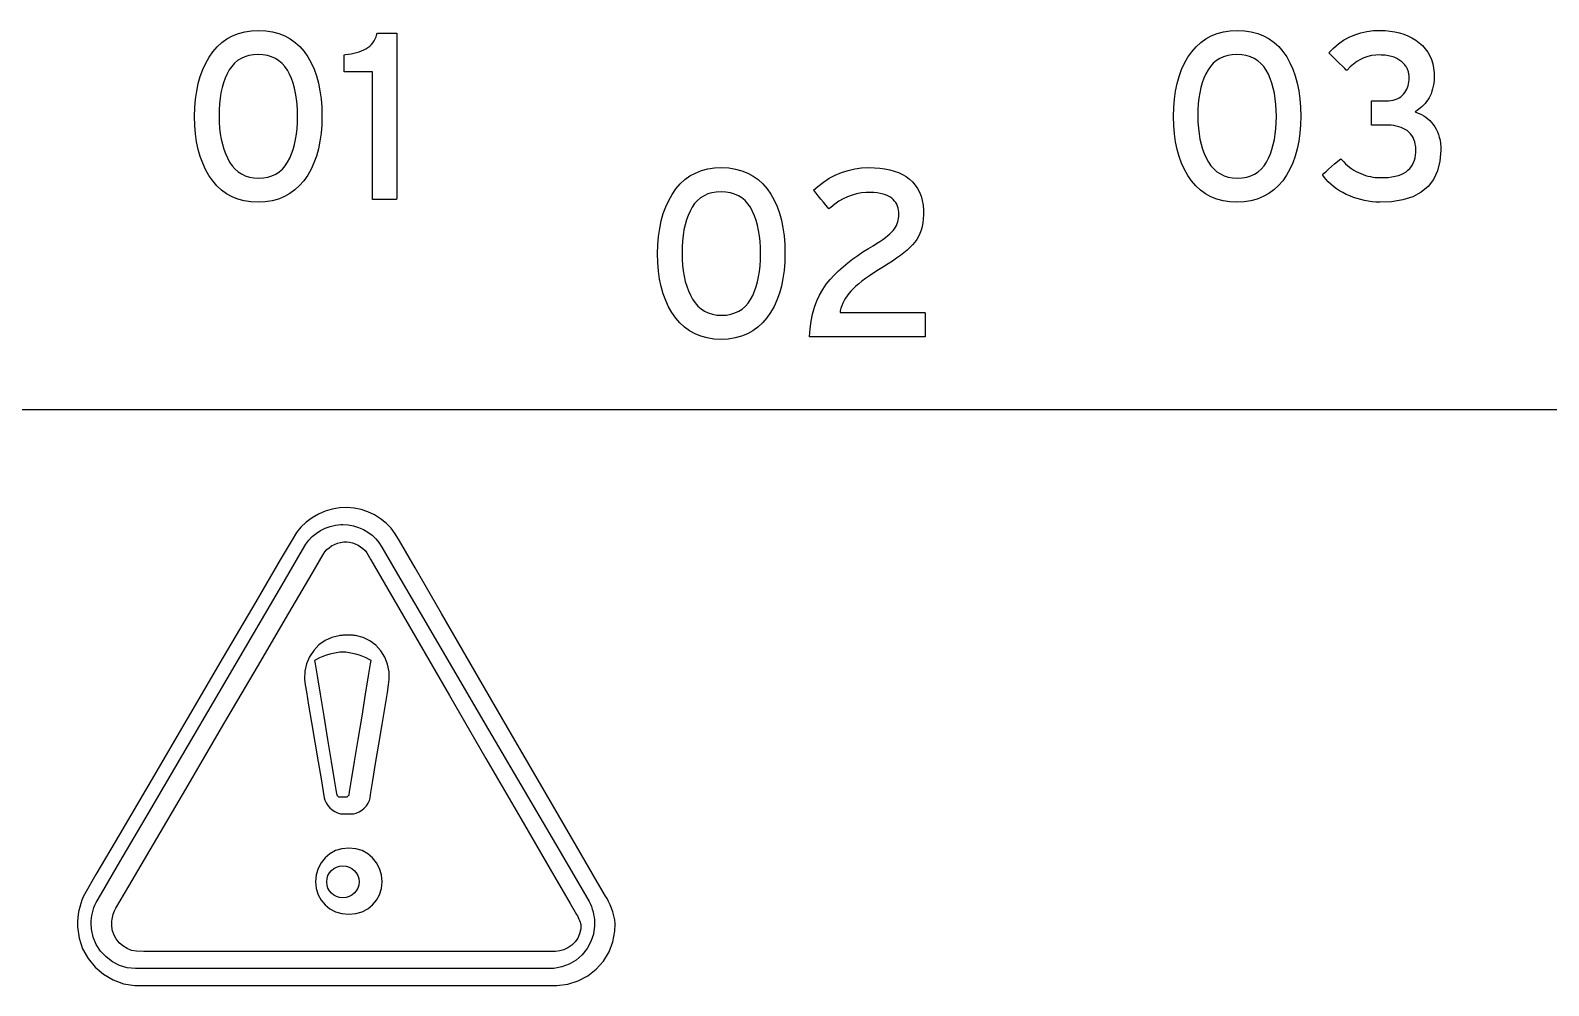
# Model space of a CAD drawing. Extents: x 1 to 47.7, y 0.2 to 35.
# Drawn here: x 26.713 to 27.598, y 8.579 to 9.136 of the extents above; entities that cross this region are included whole.
import ezdxf

# ---------------------------------------------------------------- set-up
doc = ezdxf.new("R2010")
doc.units = 0
doc.header["$MEASUREMENT"] = 0
doc.layers.add('8_0_____DWG', color=7, linetype='CONTINUOUS')

msp = doc.modelspace()

# ---------------------------------------------------------------- linework, layer by layer
at = {"layer": '8_0_____DWG'}
for points in [[(26.88285, 9.08623), (26.88272, 9.08108), (26.88233, 9.07617), (26.88168, 9.0715), (26.88077, 9.06707), (26.8796, 9.06288), (26.87817, 9.05892), (26.87648, 9.05521), (26.87453, 9.05173), (26.87231, 9.0485), (26.86984, 9.04562), (26.86711, 9.04311), (26.86415, 9.04098), (26.86093, 9.03922), (26.85747, 9.03783), (26.85376, 9.03681), (26.8498, 9.03617), (26.84559, 9.03591), (26.84143, 9.03617), (26.83751, 9.03681), (26.83384, 9.03781), (26.83041, 9.03919), (26.82722, 9.04093), (26.82428, 9.04304), (26.82158, 9.04553), (26.81913, 9.04838), (26.81692, 9.05157), (26.81497, 9.05499), (26.81328, 9.05867), (26.81185, 9.06259), (26.81068, 9.06677), (26.80976, 9.07119), (26.80911, 9.07586), (26.80872, 9.08079), (26.80859, 9.08596), (26.80873, 9.09112), (26.80912, 9.09604), (26.80978, 9.10072), (26.81071, 9.10516), (26.8119, 9.10936), (26.81335, 9.11332), (26.81506, 9.11704), (26.81704, 9.12052), (26.81928, 9.12376), (26.82176, 9.12665), (26.82448, 9.12916), (26.82744, 9.13129), (26.83065, 9.13304), (26.83409, 9.1344), (26.83777, 9.13539), (26.84169, 9.13599), (26.84585, 9.13621), (26.85005, 9.13596), (26.85401, 9.13534), (26.85771, 9.13435), (26.86116, 9.133), (26.86436, 9.13127), (26.86731, 9.12917), (26.87, 9.1267), (26.87245, 9.12387), (26.87464, 9.12068), (26.87656, 9.11724), (26.87823, 9.11356), (26.87964, 9.10962), (26.8808, 9.10544), (26.8817, 9.10101), (26.88234, 9.09633), (26.88272, 9.0914)], [(26.91242, 9.03747), (26.91242, 9.04032), (26.91242, 9.04791), (26.91242, 9.05877), (26.91242, 9.07145), (26.91242, 9.0845), (26.91242, 9.09645), (26.91242, 9.10586), (26.91242, 9.11126), (26.91225, 9.112), (26.91104, 9.112), (26.90894, 9.112), (26.90626, 9.112), (26.90334, 9.112), (26.9005, 9.112), (26.89806, 9.112), (26.89636, 9.112), (26.89572, 9.112), (26.89572, 9.11238), (26.89572, 9.11341), (26.89572, 9.11487), (26.89572, 9.11658), (26.89572, 9.11833), (26.89572, 9.11994), (26.89572, 9.12121), (26.89572, 9.12194), (26.89659, 9.12211), (26.89828, 9.1223), (26.89991, 9.12256), (26.90149, 9.12288), (26.903, 9.12327), (26.90446, 9.12373), (26.90586, 9.12425), (26.9072, 9.12484), (26.90847, 9.1255), (26.90966, 9.1262), (26.91074, 9.127), (26.91171, 9.1279), (26.91257, 9.12891), (26.91332, 9.13001), (26.91397, 9.13121), (26.91451, 9.13251), (26.91494, 9.13391), (26.91523, 9.13465), (26.91606, 9.13465), (26.9175, 9.13465), (26.91933, 9.13465), (26.92133, 9.13465), (26.92327, 9.13465), (26.92493, 9.13465), (26.92609, 9.13465), (26.92653, 9.13465), (26.92653, 9.13093), (26.92653, 9.12104), (26.92653, 9.10688), (26.92653, 9.09034), (26.92653, 9.07333), (26.92653, 9.05774), (26.92653, 9.04548), (26.92653, 9.03844), (26.92639, 9.03747), (26.92536, 9.03747), (26.92358, 9.03747), (26.92132, 9.03747), (26.91885, 9.03747), (26.91645, 9.03747), (26.9144, 9.03747), (26.91296, 9.03747)], [(27.45378, 9.08623), (27.45365, 9.08108), (27.45326, 9.07617), (27.45261, 9.0715), (27.45169, 9.06707), (27.45052, 9.06288), (27.44909, 9.05892), (27.4474, 9.05521), (27.44545, 9.05173), (27.44323, 9.0485), (27.44076, 9.04562), (27.43804, 9.04311), (27.43507, 9.04098), (27.43186, 9.03922), (27.4284, 9.03783), (27.42468, 9.03681), (27.42073, 9.03617), (27.41652, 9.03591), (27.41236, 9.03617), (27.40844, 9.03681), (27.40477, 9.03781), (27.40134, 9.03919), (27.39815, 9.04093), (27.39521, 9.04304), (27.39252, 9.04553), (27.39006, 9.04838), (27.38786, 9.05157), (27.3859, 9.05499), (27.38421, 9.05867), (27.38278, 9.06259), (27.38161, 9.06677), (27.3807, 9.07119), (27.38005, 9.07586), (27.37966, 9.08079), (27.37953, 9.08596), (27.37966, 9.09112), (27.38006, 9.09604), (27.38072, 9.10072), (27.38164, 9.10516), (27.38282, 9.10936), (27.38427, 9.11332), (27.38599, 9.11704), (27.38796, 9.12052), (27.3902, 9.12376), (27.39269, 9.12665), (27.39541, 9.12916), (27.39837, 9.13129), (27.40158, 9.13304), (27.40502, 9.1344), (27.4087, 9.13539), (27.41262, 9.13599), (27.41679, 9.13621), (27.42099, 9.13596), (27.42494, 9.13534), (27.42864, 9.13435), (27.43209, 9.133), (27.43529, 9.13127), (27.43824, 9.12917), (27.44093, 9.1267), (27.44338, 9.12387), (27.44557, 9.12068), (27.44749, 9.11724), (27.44916, 9.11356), (27.45057, 9.10962), (27.45172, 9.10544), (27.45262, 9.10101), (27.45326, 9.09633), (27.45365, 9.0914)], [(27.53554, 9.06632), (27.53498, 9.05989), (27.53355, 9.05421), (27.53125, 9.0493), (27.52808, 9.04516), (27.52403, 9.04178), (27.51912, 9.03916), (27.51333, 9.03731), (27.50666, 9.03623), (27.49993, 9.03592), (27.49764, 9.03603), (27.49539, 9.03624), (27.49315, 9.03655), (27.49094, 9.03696), (27.48876, 9.03747), (27.4866, 9.03808), (27.48447, 9.03879), (27.48237, 9.0396), (27.48028, 9.04052), (27.47827, 9.04155), (27.47636, 9.04266), (27.47456, 9.04385), (27.47285, 9.04513), (27.47125, 9.04649), (27.46975, 9.04793), (27.46834, 9.04946), (27.46705, 9.05107), (27.46642, 9.05209), (27.4671, 9.05268), (27.46834, 9.05376), (27.46995, 9.05516), (27.47174, 9.05673), (27.47354, 9.05829), (27.47514, 9.05969), (27.47638, 9.06077), (27.47706, 9.06136), (27.47773, 9.06072), (27.47881, 9.05954), (27.47993, 9.05843), (27.48108, 9.05739), (27.48227, 9.05642), (27.48349, 9.05552), (27.48476, 9.05469), (27.48606, 9.05393), (27.48739, 9.05325), (27.48878, 9.05264), (27.49018, 9.05209), (27.49158, 9.05162), (27.49299, 9.05122), (27.4944, 9.05089), (27.49581, 9.05063), (27.49723, 9.05044), (27.49865, 9.05033), (27.50007, 9.05028), (27.5024, 9.05032), (27.50473, 9.05047), (27.50688, 9.05073), (27.50887, 9.05111), (27.5107, 9.05159), (27.51235, 9.05218), (27.51384, 9.05289), (27.51516, 9.05371), (27.51632, 9.05463), (27.5173, 9.05561), (27.51816, 9.05668), (27.5189, 9.05783), (27.51953, 9.05907), (27.52004, 9.0604), (27.52044, 9.06181), (27.52071, 9.06331), (27.52087, 9.0649), (27.52091, 9.06657), (27.52081, 9.06821), (27.52059, 9.06975), (27.52026, 9.07118), (27.51982, 9.07252), (27.51926, 9.07376), (27.51858, 9.0749), (27.51779, 9.07594), (27.51689, 9.07687), (27.51587, 9.0777), (27.51474, 9.07841), (27.51354, 9.07904), (27.51227, 9.07957), (27.51092, 9.08002), (27.50949, 9.08038), (27.508, 9.08065), (27.50643, 9.08084), (27.50478, 9.08093), (27.50375, 9.08095), (27.5032, 9.08095), (27.50219, 9.08095), (27.50088, 9.08095), (27.49941, 9.08095), (27.49794, 9.08095), (27.49663, 9.08095), (27.49562, 9.08095), (27.49507, 9.08095), (27.49501, 9.08111), (27.49501, 9.08212), (27.49501, 9.08382), (27.49501, 9.08597), (27.49501, 9.08833), (27.49501, 9.09066), (27.49501, 9.09271), (27.49501, 9.09423), (27.49501, 9.095), (27.49517, 9.09504), (27.49586, 9.09504), (27.49696, 9.09504), (27.49831, 9.09504), (27.49978, 9.09504), (27.5012, 9.09504), (27.50242, 9.09504), (27.50331, 9.09504), (27.5037, 9.09504), (27.50497, 9.09508), (27.50637, 9.09522), (27.50768, 9.09546), (27.50891, 9.0958), (27.51005, 9.09625), (27.51111, 9.0968), (27.51208, 9.09745), (27.51297, 9.0982), (27.51377, 9.09906), (27.51446, 9.09995), (27.51506, 9.10087), (27.51559, 9.10185), (27.51603, 9.10286), (27.51638, 9.10392), (27.51666, 9.10502), (27.51685, 9.10616), (27.51696, 9.10735), (27.51699, 9.10847), (27.51698, 9.10896), (27.51696, 9.10944), (27.51691, 9.10994), (27.51685, 9.11044), (27.51677, 9.11095), (27.51668, 9.11147), (27.51656, 9.11199), (27.51643, 9.11252), (27.51627, 9.11306), (27.51604, 9.11359), (27.51578, 9.11411), (27.51549, 9.11461), (27.51518, 9.1151), (27.51483, 9.11558), (27.51446, 9.11605), (27.51406, 9.11651), (27.51363, 9.11695), (27.51317, 9.1174), (27.51268, 9.11786), (27.51216, 9.1183), (27.5116, 9.11872), (27.51101, 9.11911), (27.51039, 9.11949), (27.50973, 9.11984), (27.50904, 9.12017), (27.50831, 9.12049), (27.50753, 9.12077), (27.50669, 9.12101), (27.50581, 9.12122), (27.50488, 9.1214), (27.50391, 9.12155), (27.50289, 9.12167), (27.50183, 9.12176), (27.50073, 9.12181), (27.49958, 9.12184), (27.4975, 9.12176), (27.49513, 9.12146), (27.49285, 9.12093), (27.49065, 9.12018), (27.48853, 9.1192), (27.48649, 9.118), (27.48454, 9.11658), (27.48266, 9.11493), (27.48087, 9.11306), (27.48034, 9.11304), (27.47943, 9.11394), (27.47806, 9.11529), (27.4764, 9.11692), (27.47463, 9.11866), (27.47295, 9.12031), (27.47152, 9.12172), (27.47053, 9.12269), (27.47016, 9.12305), (27.47288, 9.12583), (27.47574, 9.12828), (27.47876, 9.1304), (27.48193, 9.13219), (27.48525, 9.13365), (27.48872, 9.13478), (27.49234, 9.13559), (27.49611, 9.13606), (27.4999, 9.13621), (27.50292, 9.1361), (27.50583, 9.13581), (27.50861, 9.13536), (27.51129, 9.13472), (27.51384, 9.13392), (27.51628, 9.13295), (27.5186, 9.1318), (27.52081, 9.13048), (27.52289, 9.12898), (27.52477, 9.12731), (27.52642, 9.1255), (27.52785, 9.12353), (27.52905, 9.12141), (27.53002, 9.11914), (27.53076, 9.11673), (27.53128, 9.11416), (27.53157, 9.11144), (27.5316, 9.10899), (27.53149, 9.10713), (27.5313, 9.10537), (27.53104, 9.1037), (27.53071, 9.10213), (27.53031, 9.10065), (27.52983, 9.09927), (27.52928, 9.09799), (27.52865, 9.09679), (27.52794, 9.09568), (27.52717, 9.09462), (27.52636, 9.09362), (27.52549, 9.09267), (27.52459, 9.09178), (27.52364, 9.09094), (27.52264, 9.09016), (27.5216, 9.08943), (27.52051, 9.08876), (27.52129, 9.08826), (27.52276, 9.08773), (27.52415, 9.0871), (27.52548, 9.08637), (27.52674, 9.08554), (27.52793, 9.08461), (27.52905, 9.08358), (27.5301, 9.08246), (27.53108, 9.08123), (27.53199, 9.07994), (27.53279, 9.07856), (27.5335, 9.07708), (27.5341, 9.07552), (27.53459, 9.07387), (27.53499, 9.07212), (27.53527, 9.07028), (27.53546, 9.06835)], [(26.86861, 9.08596), (26.86854, 9.08958), (26.86832, 9.09304), (26.86796, 9.09635), (26.86745, 9.09951), (26.86679, 9.10252), (26.86599, 9.10538), (26.86504, 9.10808), (26.86395, 9.11063), (26.86269, 9.11301), (26.86123, 9.11511), (26.85958, 9.11694), (26.85773, 9.11849), (26.85569, 9.11977), (26.85346, 9.12077), (26.85103, 9.12149), (26.84841, 9.12194), (26.84559, 9.12211), (26.84283, 9.12194), (26.84025, 9.1215), (26.83785, 9.12079), (26.83565, 9.1198), (26.83364, 9.11854), (26.83182, 9.11701), (26.83019, 9.1152), (26.82875, 9.11313), (26.82748, 9.1108), (26.82636, 9.1083), (26.8254, 9.10564), (26.82459, 9.10281), (26.82393, 9.09982), (26.82342, 9.09667), (26.82307, 9.09335), (26.82288, 9.08987), (26.82284, 9.08623), (26.82291, 9.08263), (26.82314, 9.07918), (26.82352, 9.0759), (26.82405, 9.07277), (26.82474, 9.06979), (26.82558, 9.06697), (26.82658, 9.06431), (26.82772, 9.0618), (26.82901, 9.05941), (26.83047, 9.05724), (26.83211, 9.05534), (26.83393, 9.05374), (26.83595, 9.05242), (26.83814, 9.05139), (26.84053, 9.05064), (26.8431, 9.05018), (26.84585, 9.05001), (26.84866, 9.05018), (26.85128, 9.05064), (26.8537, 9.05137), (26.85592, 9.05239), (26.85794, 9.05369), (26.85977, 9.05528), (26.8614, 9.05714), (26.86284, 9.05929), (26.86407, 9.06165), (26.86513, 9.06413), (26.86606, 9.06677), (26.86684, 9.06957), (26.86748, 9.07253), (26.86797, 9.07564), (26.86833, 9.07892), (26.86854, 9.08236)], [(27.43955, 9.08596), (27.43948, 9.08958), (27.43926, 9.09304), (27.43889, 9.09635), (27.43838, 9.09951), (27.43773, 9.10252), (27.43693, 9.10538), (27.43598, 9.10808), (27.43489, 9.11063), (27.43363, 9.11301), (27.43216, 9.11511), (27.43051, 9.11694), (27.42866, 9.11849), (27.42662, 9.11977), (27.42438, 9.12077), (27.42195, 9.12149), (27.41933, 9.12194), (27.41652, 9.12211), (27.41375, 9.12194), (27.41117, 9.1215), (27.40878, 9.12079), (27.40658, 9.1198), (27.40457, 9.11854), (27.40275, 9.11701), (27.40111, 9.1152), (27.39967, 9.11313), (27.39841, 9.1108), (27.39729, 9.1083), (27.39633, 9.10564), (27.39551, 9.10281), (27.39486, 9.09982), (27.39435, 9.09667), (27.394, 9.09335), (27.3938, 9.08987), (27.39376, 9.08623), (27.39383, 9.08263), (27.39406, 9.07918), (27.39445, 9.0759), (27.39498, 9.07277), (27.39567, 9.06979), (27.39651, 9.06697), (27.3975, 9.06431), (27.39865, 9.0618), (27.39994, 9.05941), (27.4014, 9.05724), (27.40304, 9.05534), (27.40487, 9.05374), (27.40688, 9.05242), (27.40908, 9.05139), (27.41146, 9.05064), (27.41403, 9.05018), (27.41679, 9.05001), (27.4196, 9.05018), (27.42222, 9.05064), (27.42463, 9.05137), (27.42686, 9.05239), (27.42888, 9.05369), (27.43071, 9.05528), (27.43234, 9.05714), (27.43378, 9.05929), (27.43501, 9.06165), (27.43607, 9.06413), (27.43699, 9.06677), (27.43777, 9.06957), (27.43841, 9.07253), (27.43891, 9.07564), (27.43926, 9.07892), (27.43948, 9.08236)], [(27.1529, 9.0062), (27.15277, 9.00105), (27.15238, 8.99614), (27.15173, 8.99148), (27.15082, 8.98704), (27.14965, 8.98285), (27.14822, 8.9789), (27.14653, 8.97518), (27.14457, 8.9717), (27.14236, 8.96847), (27.13988, 8.96559), (27.13716, 8.96308), (27.1342, 8.96095), (27.13098, 8.95919), (27.12752, 8.9578), (27.12381, 8.95679), (27.11985, 8.95615), (27.11564, 8.95588), (27.11148, 8.95614), (27.10757, 8.95678), (27.1039, 8.95779), (27.10047, 8.95916), (27.09728, 8.9609), (27.09434, 8.96302), (27.09164, 8.9655), (27.08919, 8.96835), (27.08698, 8.97153), (27.08503, 8.97496), (27.08334, 8.97863), (27.08191, 8.98256), (27.08074, 8.98673), (27.07982, 8.99116), (27.07917, 8.99583), (27.07878, 9.00075), (27.07865, 9.00593), (27.07879, 9.01109), (27.07918, 9.01601), (27.07984, 9.02069), (27.08076, 9.02513), (27.08195, 9.02933), (27.0834, 9.03329), (27.08511, 9.03701), (27.08709, 9.04049), (27.08933, 9.04373), (27.09181, 9.04662), (27.09454, 9.04913), (27.0975, 9.05126), (27.1007, 9.053), (27.10414, 9.05437), (27.10783, 9.05535), (27.11175, 9.05596), (27.11591, 9.05618), (27.12011, 9.05593), (27.12407, 9.05531), (27.12777, 9.05432), (27.13121, 9.05296), (27.13441, 9.05124), (27.13736, 9.04914), (27.14006, 9.04667), (27.14251, 9.04383), (27.14469, 9.04065), (27.14662, 9.03721), (27.14828, 9.03352), (27.14969, 9.02959), (27.15085, 9.02541), (27.15174, 9.02098), (27.15239, 9.0163), (27.15277, 9.01137)], [(27.16715, 8.95744), (27.16756, 8.9621), (27.16819, 8.96652), (27.16906, 8.97071), (27.17017, 8.97465), (27.17152, 8.97836), (27.1731, 8.98183), (27.17491, 8.98506), (27.17696, 8.98806), (27.17925, 8.99081), (27.18169, 8.9934), (27.18423, 8.9959), (27.18686, 8.99831), (27.1896, 9.00062), (27.19244, 9.00284), (27.19538, 9.00497), (27.19842, 9.007), (27.20157, 9.00894), (27.20431, 9.01055), (27.20634, 9.01181), (27.20821, 9.01303), (27.20992, 9.01421), (27.21146, 9.01535), (27.21285, 9.01645), (27.21407, 9.0175), (27.21513, 9.01852), (27.21603, 9.0195), (27.21674, 9.02046), (27.21735, 9.02144), (27.21788, 9.02244), (27.21833, 9.02345), (27.2187, 9.02448), (27.21899, 9.02553), (27.2192, 9.0266), (27.21932, 9.02768), (27.21937, 9.02879), (27.21933, 9.03009), (27.21919, 9.03136), (27.21893, 9.03255), (27.21858, 9.03368), (27.21811, 9.03474), (27.21754, 9.03573), (27.21687, 9.03665), (27.21609, 9.03751), (27.2152, 9.0383), (27.21414, 9.03903), (27.21293, 9.03968), (27.21159, 9.04023), (27.21011, 9.04069), (27.20848, 9.04107), (27.20671, 9.04135), (27.2048, 9.04155), (27.20275, 9.04165), (27.20034, 9.04164), (27.1975, 9.04138), (27.19473, 9.04088), (27.19203, 9.04014), (27.1894, 9.03917), (27.18684, 9.03795), (27.18436, 9.0365), (27.18195, 9.03481), (27.17961, 9.03289), (27.17849, 9.03208), (27.17784, 9.03287), (27.17674, 9.03422), (27.17535, 9.03593), (27.17383, 9.0378), (27.17233, 9.03964), (27.17102, 9.04125), (27.17006, 9.04244), (27.1696, 9.043), (27.17205, 9.04521), (27.17534, 9.04773), (27.17874, 9.04992), (27.18227, 9.05178), (27.18592, 9.05331), (27.1897, 9.05452), (27.19359, 9.0554), (27.19761, 9.05595), (27.20176, 9.05618), (27.20507, 9.0561), (27.20822, 9.05585), (27.21119, 9.05543), (27.21401, 9.05485), (27.21665, 9.05411), (27.21913, 9.0532), (27.22144, 9.05212), (27.22358, 9.05088), (27.22556, 9.04946), (27.22733, 9.04781), (27.22889, 9.04599), (27.23023, 9.04399), (27.23136, 9.04181), (27.23227, 9.03946), (27.23296, 9.03692), (27.23343, 9.03421), (27.23369, 9.03132), (27.23372, 9.02855), (27.23359, 9.02618), (27.23331, 9.02392), (27.23289, 9.02176), (27.23232, 9.01972), (27.23161, 9.01779), (27.23076, 9.01596), (27.22977, 9.01424), (27.22863, 9.01264), (27.2273, 9.01111), (27.22579, 9.00957), (27.2241, 9.00802), (27.22225, 9.00644), (27.22022, 9.00484), (27.21803, 9.00323), (27.21566, 9.00159), (27.21313, 8.99994), (27.21042, 8.99826), (27.20752, 8.99649), (27.20479, 8.99476), (27.20227, 8.99308), (27.19995, 8.99145), (27.19783, 8.98988), (27.19591, 8.98837), (27.1942, 8.98691), (27.1927, 8.9855), (27.19139, 8.98414), (27.19023, 8.98277), (27.18917, 8.98138), (27.18822, 8.97996), (27.18738, 8.97853), (27.18664, 8.97707), (27.186, 8.97559), (27.18548, 8.97409), (27.18505, 8.97257), (27.18504, 8.97154), (27.18793, 8.97154), (27.19353, 8.97154), (27.20094, 8.97154), (27.20929, 8.97154), (27.21769, 8.97154), (27.22525, 8.97154), (27.23109, 8.97154), (27.23433, 8.97154), (27.2347, 8.97138), (27.2347, 8.97037), (27.2347, 8.96865), (27.2347, 8.96648), (27.2347, 8.96409), (27.2347, 8.96175), (27.2347, 8.95969), (27.2347, 8.95818), (27.2347, 8.95746), (27.2332, 8.95744), (27.22751, 8.95744), (27.21869, 8.95744), (27.20794, 8.95744), (27.19645, 8.95744), (27.18543, 8.95744), (27.17608, 8.95744), (27.16959, 8.95744)], [(27.13867, 9.00593), (27.1386, 9.00954), (27.13838, 9.01301), (27.13802, 9.01632), (27.13751, 9.01948), (27.13685, 9.02249), (27.13605, 9.02535), (27.1351, 9.02805), (27.13401, 9.0306), (27.13275, 9.03298), (27.13129, 9.03508), (27.12963, 9.03691), (27.12778, 9.03846), (27.12574, 9.03974), (27.12351, 9.04074), (27.12108, 9.04146), (27.11846, 9.04191), (27.11564, 9.04208), (27.11287, 9.04191), (27.11029, 9.04147), (27.1079, 9.04076), (27.1057, 9.03977), (27.10369, 9.03851), (27.10187, 9.03698), (27.10024, 9.03517), (27.0988, 9.0331), (27.09753, 9.03077), (27.09641, 9.02827), (27.09545, 9.02561), (27.09464, 9.02278), (27.09398, 9.01979), (27.09347, 9.01664), (27.09312, 9.01332), (27.09293, 9.00984), (27.09288, 9.0062), (27.09296, 9.0026), (27.09319, 8.99915), (27.09357, 8.99587), (27.09411, 8.99273), (27.09479, 8.98976), (27.09563, 8.98694), (27.09663, 8.98428), (27.09777, 8.98177), (27.09906, 8.97938), (27.10052, 8.97721), (27.10216, 8.97532), (27.10399, 8.97371), (27.106, 8.97239), (27.1082, 8.97136), (27.11059, 8.97062), (27.11316, 8.97016), (27.11591, 8.96998), (27.11872, 8.97015), (27.12134, 8.97061), (27.12376, 8.97134), (27.12598, 8.97236), (27.128, 8.97366), (27.12983, 8.97525), (27.13146, 8.97711), (27.1329, 8.97926), (27.13413, 8.98162), (27.13519, 8.9841), (27.13612, 8.98674), (27.1369, 8.98954), (27.13754, 8.99249), (27.13803, 8.99561), (27.13839, 8.99889), (27.1386, 9.00233)], [(27.04819, 8.63119), (27.04359, 8.63911), (27.03135, 8.66022), (27.0138, 8.69048), (26.99328, 8.72588), (26.9721, 8.7624), (26.95261, 8.79601), (26.93713, 8.8227), (26.928, 8.83845), (26.92559, 8.84251), (26.92312, 8.84574), (26.92023, 8.84868), (26.91696, 8.85127), (26.9134, 8.8535), (26.9096, 8.85531), (26.90563, 8.85667), (26.90157, 8.85754), (26.89747, 8.85788), (26.89315, 8.85766), (26.88888, 8.85692), (26.88473, 8.85569), (26.88076, 8.85399), (26.87705, 8.85187), (26.87364, 8.84935), (26.8706, 8.84647), (26.86798, 8.84326), (26.86597, 8.84003), (26.85853, 8.82732), (26.84419, 8.80283), (26.82529, 8.77056), (26.80419, 8.73451), (26.78321, 8.69868), (26.76471, 8.66708), (26.75102, 8.6437), (26.74449, 8.63255), (26.74358, 8.63073), (26.7428, 8.62883), (26.74211, 8.62685), (26.74152, 8.62479), (26.74103, 8.6227), (26.74065, 8.62057), (26.74037, 8.61844), (26.74022, 8.61632), (26.74021, 8.61319), (26.74114, 8.60661), (26.74326, 8.60044), (26.74644, 8.59479), (26.75054, 8.58981), (26.75545, 8.58561), (26.76103, 8.58232), (26.76715, 8.58008), (26.7737, 8.57901), (26.78015, 8.57894), (26.80003, 8.57894), (26.83208, 8.57894), (26.87163, 8.57894), (26.91403, 8.57894), (26.95462, 8.57894), (26.98874, 8.57894), (27.01173, 8.57894), (27.01979, 8.57895), (27.02624, 8.57972), (27.0323, 8.58166), (27.03786, 8.58464), (27.0428, 8.58854), (27.04698, 8.59323), (27.05028, 8.59859), (27.05259, 8.60449), (27.05376, 8.61081), (27.05385, 8.61501), (27.0536, 8.61735), (27.05316, 8.61966), (27.05255, 8.62191), (27.05181, 8.62407), (27.05097, 8.62611), (27.05006, 8.62799), (27.04913, 8.6297)], [(26.89509, 8.84793), (26.8982, 8.84773), (26.90125, 8.84715), (26.90422, 8.84623), (26.90704, 8.84499), (26.90968, 8.84346), (26.91208, 8.84167), (26.91421, 8.83964), (26.91602, 8.83741), (26.9177, 8.83468), (26.92558, 8.82122), (26.94013, 8.79637), (26.95905, 8.76405), (26.98005, 8.72819), (27.00082, 8.69272), (27.01905, 8.66158), (27.03246, 8.63869), (27.03872, 8.62799), (27.03945, 8.62652), (27.04004, 8.62504), (27.04055, 8.62352), (27.04098, 8.62197), (27.04133, 8.62041), (27.04159, 8.61885), (27.04177, 8.61733), (27.04188, 8.61585), (27.04188, 8.61375), (27.04124, 8.60904), (27.03974, 8.60461), (27.03748, 8.60055), (27.03456, 8.59694), (27.03107, 8.59389), (27.02709, 8.59149), (27.02272, 8.58982), (27.01806, 8.589), (27.01276, 8.58892), (26.99411, 8.58892), (26.96312, 8.58892), (26.92437, 8.58892), (26.88242, 8.58892), (26.84184, 8.58892), (26.80719, 8.58892), (26.78306, 8.58892), (26.774, 8.58892), (26.76924, 8.58939), (26.76475, 8.59073), (26.7606, 8.59284), (26.75691, 8.59565), (26.75374, 8.59904), (26.75121, 8.60294), (26.7494, 8.60723), (26.7484, 8.61184), (26.74824, 8.61528), (26.74831, 8.61673), (26.74846, 8.61824), (26.74869, 8.61978), (26.749, 8.62134), (26.7494, 8.6229), (26.74987, 8.62444), (26.75043, 8.62594), (26.75107, 8.62738), (26.75418, 8.63273), (26.76501, 8.65122), (26.78159, 8.67953), (26.80162, 8.71374), (26.8228, 8.74991), (26.84283, 8.78412), (26.85941, 8.81243), (26.87023, 8.83092), (26.87349, 8.83647), (26.87515, 8.83877), (26.87716, 8.84088), (26.87946, 8.84277), (26.88201, 8.84441), (26.88477, 8.84577), (26.88768, 8.84683), (26.8907, 8.84754), (26.89379, 8.84789), (26.89504, 8.84793), (26.89504, 8.84793), (26.89505, 8.84793), (26.89506, 8.84793), (26.89507, 8.84793), (26.89508, 8.84793), (26.89509, 8.84793), (26.89509, 8.84793)], [(27.01906, 8.59893), (27.00987, 8.59893), (26.98541, 8.59893), (26.95034, 8.59893), (26.90932, 8.59893), (26.86701, 8.59893), (26.82806, 8.59893), (26.79713, 8.59893), (26.77889, 8.59893), (26.77465, 8.59899), (26.77181, 8.59953), (26.76915, 8.60058), (26.76672, 8.60209), (26.76458, 8.604), (26.7628, 8.60624), (26.76144, 8.60876), (26.76054, 8.61148), (26.76019, 8.61437), (26.76021, 8.61557), (26.76029, 8.61659), (26.76043, 8.61763), (26.76062, 8.61866), (26.76086, 8.61968), (26.76114, 8.62067), (26.76146, 8.62162), (26.76182, 8.6225), (26.76267, 8.62407), (26.7702, 8.63693), (26.78454, 8.6614), (26.80335, 8.69352), (26.82433, 8.72935), (26.84516, 8.76492), (26.86351, 8.79627), (26.87709, 8.81945), (26.88356, 8.83051), (26.88451, 8.83198), (26.88564, 8.83327), (26.88698, 8.83443), (26.8885, 8.83546), (26.89015, 8.83633), (26.89191, 8.83702), (26.89373, 8.83753), (26.89558, 8.83782), (26.89736, 8.83789), (26.89899, 8.8377), (26.90064, 8.8373), (26.9023, 8.83668), (26.9039, 8.83589), (26.90541, 8.83494), (26.90678, 8.83387), (26.90797, 8.83269), (26.90894, 8.83143), (26.91131, 8.82737), (26.9213, 8.81016), (26.93738, 8.78242), (26.95724, 8.74818), (26.97852, 8.71148), (26.99889, 8.67635), (27.01602, 8.64682), (27.02756, 8.62692), (27.0313, 8.62048), (27.03185, 8.61958), (27.03234, 8.61867), (27.03277, 8.61776), (27.03313, 8.61687), (27.03343, 8.61603), (27.03365, 8.61524), (27.0338, 8.61454), (27.03387, 8.61394), (27.03378, 8.61205), (27.03316, 8.60924), (27.03202, 8.6067), (27.03046, 8.60446), (27.02854, 8.60255), (27.02636, 8.60102), (27.024, 8.59988), (27.02154, 8.59917)], [(26.90245, 8.78313), (26.90192, 8.7832), (26.90139, 8.78326), (26.90087, 8.78331), (26.90035, 8.78336), (26.89983, 8.78339), (26.89932, 8.78342), (26.89881, 8.78344), (26.8983, 8.78345), (26.89773, 8.78345), (26.8971, 8.78344), (26.89647, 8.78342), (26.89584, 8.78339), (26.89522, 8.78335), (26.8946, 8.78329), (26.89398, 8.78323), (26.89336, 8.78316), (26.89275, 8.78308), (26.8887, 8.78211), (26.88464, 8.78025), (26.88107, 8.77767), (26.87805, 8.77449), (26.87564, 8.77079), (26.87391, 8.76671), (26.8729, 8.76233), (26.87269, 8.75777), (26.87307, 8.75439), (26.87375, 8.75036), (26.87506, 8.74259), (26.87679, 8.73236), (26.87872, 8.72092), (26.88064, 8.70956), (26.88234, 8.69953), (26.88359, 8.69212), (26.88419, 8.68858), (26.88453, 8.68715), (26.88523, 8.68553), (26.88621, 8.68401), (26.88742, 8.68262), (26.88881, 8.68142), (26.89036, 8.68043), (26.892, 8.67969), (26.8937, 8.67925), (26.89504, 8.67915), (26.89531, 8.67915), (26.89586, 8.67915), (26.89662, 8.67915), (26.89747, 8.67915), (26.89832, 8.67915), (26.89909, 8.67915), (26.89967, 8.67915), (26.89998, 8.67915), (26.90115, 8.67923), (26.90286, 8.67963), (26.90453, 8.68033), (26.90609, 8.6813), (26.90752, 8.68249), (26.90875, 8.68386), (26.90976, 8.68538), (26.91049, 8.687), (26.91088, 8.68853), (26.91138, 8.69158), (26.91254, 8.69865), (26.91416, 8.70849), (26.91602, 8.71982), (26.91792, 8.73136), (26.91964, 8.74183), (26.92098, 8.74997), (26.92173, 8.7545), (26.9221, 8.75756), (26.92197, 8.76209), (26.92106, 8.76645), (26.91944, 8.77055), (26.91714, 8.77427), (26.91424, 8.77749), (26.91079, 8.78012), (26.90684, 8.78203)], [(26.89504, 8.77346), (26.89326, 8.77338), (26.89139, 8.77316), (26.88943, 8.77279), (26.88744, 8.77229), (26.88543, 8.77166), (26.88344, 8.77092), (26.8815, 8.77008), (26.87964, 8.76913), (26.87857, 8.76853), (26.87857, 8.76853), (26.87857, 8.76853), (26.87857, 8.76853), (26.87857, 8.76853), (26.87857, 8.76853), (26.87857, 8.76853), (26.87857, 8.76853), (26.87857, 8.76853), (26.87889, 8.76662), (26.88003, 8.75966), (26.88178, 8.74901), (26.8839, 8.73613), (26.88613, 8.72252), (26.88825, 8.70965), (26.89, 8.69899), (26.89115, 8.69204), (26.89146, 8.69013), (26.89151, 8.69008), (26.89162, 8.68997), (26.89177, 8.68982), (26.89194, 8.68966), (26.89212, 8.68949), (26.89227, 8.68934), (26.89239, 8.68922), (26.89246, 8.68916), (26.8925, 8.68915), (26.8927, 8.68915), (26.89303, 8.68915), (26.89345, 8.68915), (26.8939, 8.68915), (26.89433, 8.68915), (26.8947, 8.68915), (26.89495, 8.68915), (26.89504, 8.68915), (26.89514, 8.68915), (26.89539, 8.68915), (26.89576, 8.68915), (26.89619, 8.68915), (26.89664, 8.68915), (26.89705, 8.68915), (26.89738, 8.68915), (26.89758, 8.68915), (26.89762, 8.68916), (26.89769, 8.68922), (26.89781, 8.68934), (26.89797, 8.68949), (26.89815, 8.68966), (26.89832, 8.68982), (26.89848, 8.68997), (26.89859, 8.69008), (26.89864, 8.69013), (26.89896, 8.69204), (26.9001, 8.69899), (26.90185, 8.70965), (26.90397, 8.72252), (26.90621, 8.73613), (26.90832, 8.74901), (26.91008, 8.75966), (26.91122, 8.76662), (26.91153, 8.76853), (26.91153, 8.76853), (26.91153, 8.76853), (26.91153, 8.76853), (26.91153, 8.76853), (26.91153, 8.76853), (26.91153, 8.76853), (26.91153, 8.76853), (26.91153, 8.76853), (26.91047, 8.76913), (26.9086, 8.77008), (26.90666, 8.77092), (26.90466, 8.77166), (26.90265, 8.77229), (26.90065, 8.77279), (26.8987, 8.77316), (26.89682, 8.77338)], [(26.89851, 8.65918), (26.89449, 8.65879), (26.8908, 8.65768), (26.88749, 8.65591), (26.88464, 8.65354), (26.8823, 8.65065), (26.88055, 8.6473), (26.87945, 8.64355), (26.87907, 8.63948), (26.87945, 8.63558), (26.88055, 8.63199), (26.8823, 8.62877), (26.88464, 8.62599), (26.88749, 8.62372), (26.8908, 8.62202), (26.89449, 8.62095), (26.89851, 8.62058), (26.90253, 8.62095), (26.90622, 8.62202), (26.90954, 8.62372), (26.91239, 8.62599), (26.91473, 8.62877), (26.91648, 8.63199), (26.91757, 8.63558), (26.91796, 8.63948), (26.91757, 8.64355), (26.91648, 8.6473), (26.91473, 8.65065), (26.91239, 8.65354), (26.90954, 8.65591), (26.90622, 8.65768), (26.90253, 8.65879)], [(26.90448, 8.63951), (26.90429, 8.63764), (26.90374, 8.63589), (26.90287, 8.63431), (26.90171, 8.63294), (26.90032, 8.6318), (26.89871, 8.63094), (26.89694, 8.6304), (26.89504, 8.63021), (26.89314, 8.6304), (26.89137, 8.63094), (26.88976, 8.6318), (26.88837, 8.63294), (26.88721, 8.63431), (26.88634, 8.63589), (26.88579, 8.63764), (26.8856, 8.63951), (26.88579, 8.64138), (26.88634, 8.64313), (26.88721, 8.64471), (26.88837, 8.64608), (26.88976, 8.64722), (26.89137, 8.64808), (26.89314, 8.64863), (26.89504, 8.64881), (26.89694, 8.64863), (26.89871, 8.64808), (26.90032, 8.64722), (26.90171, 8.64608), (26.90287, 8.64471), (26.90374, 8.64313), (26.90429, 8.64138)]]:
    msp.add_lwpolyline(points, close=True, dxfattribs=at)
msp.add_lwpolyline([(27.65208, 8.91478), (27.596, 8.91478), (27.54092, 8.91478), (27.48686, 8.91478), (27.43382, 8.91478), (27.38182, 8.91478), (27.33087, 8.91478), (27.28098, 8.91478), (27.23216, 8.91478), (27.18442, 8.91478), (27.13779, 8.91478), (27.09226, 8.91478), (27.04784, 8.91478), (27.00457, 8.91478), (26.96243, 8.91478), (26.92145, 8.91478), (26.88164, 8.91478), (26.84301, 8.91478), (26.80557, 8.91478), (26.76934, 8.91478), (26.73432, 8.91478), (26.70052, 8.91478)], dxfattribs=at)

doc.saveas('drawing.dxf')
